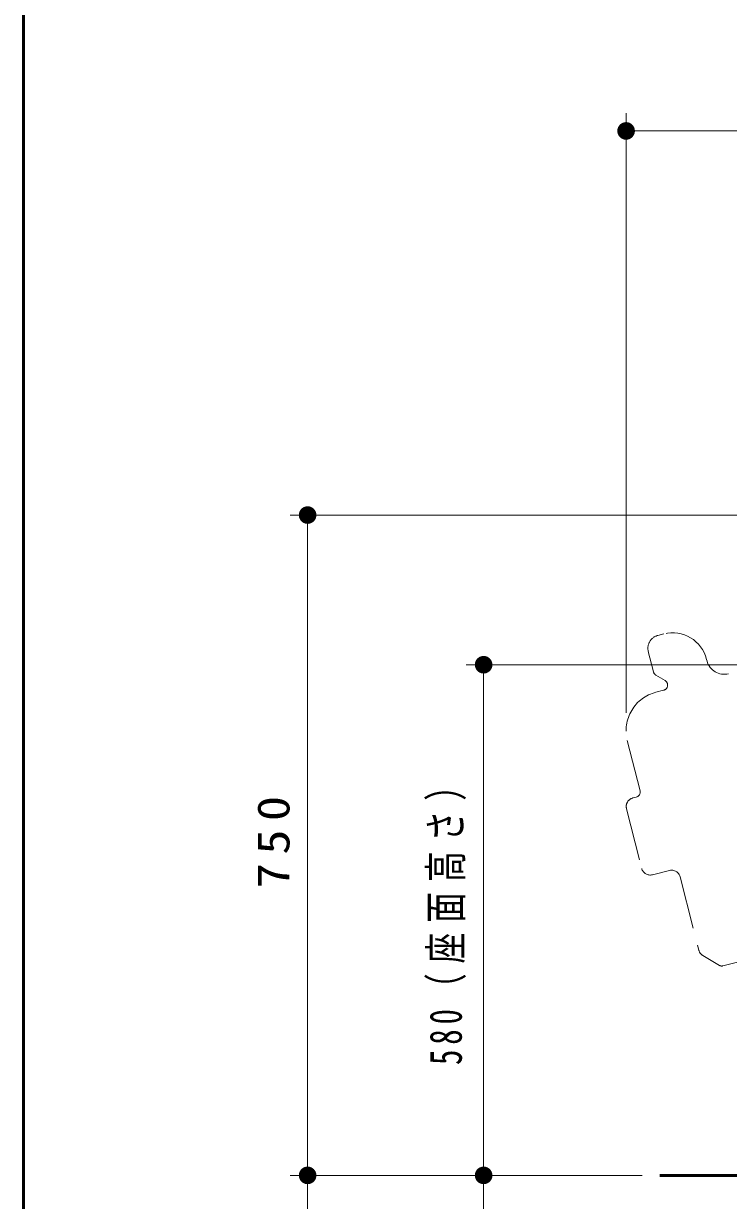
# Model space of a CAD drawing. Units: millimetres on the paper, scale 1:20. Extents: x -365 to 0, y 0 to 257.
# Drawn here: x -365 to -325, y 96.7 to 163.5 of the extents above; entities that cross this region are included whole.
import ezdxf

# ---------------------------------------------------------------- set-up
doc = ezdxf.new("R2010")
doc.units = ezdxf.units.MM
doc.linetypes.add('USER3', pattern=[8, 3, -1, 1, -1, 1, -1])
doc.layers.add('LY_1', color=7, linetype='Continuous', lineweight=13)
doc.styles.add('ＭＳ ゴシック', font='')
doc.styles.get('ＭＳ ゴシック').set_extended_font_data('MS Gothic')

# ---------------------------------------------------------------- blocks, each defined once
blk = doc.blocks.new('filled_dot')
at = {"color": 0, "linetype": 'Continuous', "lineweight": -2, "const_width": 1.25}
blk.add_lwpolyline([(-0.625, 0, 1), (0.625, 0, 1)], format="xyb", close=True, dxfattribs=at)

msp = doc.modelspace()

# ---------------------------------------------------------------- linework, layer by layer
at = {"layer": 'LY_1', "lineweight": 50}
for p, q in [((-365, 257), (-365, 0)), ((-328.861, 98.126), (-308.236, 98.126))]:
    msp.add_line(p, q, dxfattribs=at)
at = {"layer": 'LY_1'}
for p, q in [((-330.768, 124.385), (-330.768, 158.441)), ((-330.768, 157.441), (-276.266, 157.441)), ((-301.388, 135.626), (-349.861, 135.626)), ((-348.861, 98.126), (-348.861, 135.626)), ((-323.861, 127.126), (-339.861, 127.126)), ((-338.861, 98.126), (-338.861, 127.126)), ((-339.861, 98.126), (-349.861, 98.126)), ((-329.861, 98.126), (-349.861, 98.126)), ((-348.861, 63.126), (-348.861, 98.126)), ((-329.861, 98.126), (-339.861, 98.126)), ((-338.04, 98.126), (-339.861, 98.126)), ((-338.861, 88.126), (-338.861, 98.126))]:
    msp.add_line(p, q, dxfattribs=at)
at = {"layer": 'LY_1', "linetype": 'USER3'}
for p, q in [((-328.623, 128.878), (-328.963, 128.792)), ((-329.209, 126.718), (-329.505, 127.881)), ((-326.192, 127.432), (-326.168, 127.336)), ((-329.072, 126.534), (-328.555, 126.225)), ((-328.635, 125.677), (-329.072, 125.566)), ((-330.698, 122.831), (-329.972, 119.972)), ((-330.189, 119.608), (-330.383, 119.558)), ((-330.744, 118.951), (-329.882, 115.558)), ((-329.275, 115.197), (-328.306, 115.443)), ((-327.698, 115.082), (-326.641, 110.921)), ((-325.463, 110.05), (-326.412, 110.614)), ((-325.274, 110.023), (-323.664, 110.432))]:
    msp.add_line(p, q, dxfattribs=at)
for centre, radius, start, end in [((-328.778, 128.065), 0.75, 104.25374, 194.25374), ((-328.131, 126.94), 2, 14.25374, 104.25374), ((-325.199, 127.582), 1, 194.25374, 284.25374), ((-328.919, 126.792), 0.3, 194.25374, 239.15461), ((-328.709, 125.968), 0.3, 284.25374, 59.15461), ((-328.518, 123.385), 2.25, 104.25374, 194.25374), ((-330.263, 119.898), 0.3, 284.25374, 14.25374), ((-330.26, 119.074), 0.5, 104.25374, 194.25374), ((-329.398, 115.682), 0.5, 194.25374, 284.25374), ((-328.182, 114.959), 0.5, 14.25374, 104.25374), ((-326.156, 111.044), 0.5, 194.25374, 239.25374), ((-325.336, 110.265), 0.25, 239.25374, 284.25374)]:
    msp.add_arc(centre, radius, start, end, dxfattribs=at)

# ---------------------------------------------------------------- block references
at = {"layer": 'LY_1', "xscale": 0.4, "yscale": 0.4}
msp.add_blockref('filled_dot', (-330.768, 157.441), dxfattribs=at)
for p, rotation in [((-348.861, 135.626), 270), ((-338.861, 127.126), 270), ((-348.861, 98.126), 90), ((-348.861, 98.126), 270), ((-338.861, 98.126), 90), ((-338.861, 98.126), 270)]:
    msp.add_blockref('filled_dot', p, dxfattribs=dict(at, rotation=rotation))

# ---------------------------------------------------------------- texts
at = {"layer": 'LY_1', "char_height": 1.833, "attachment_point": 8, "rotation": 90, "style": 'ＭＳ ゴシック'}
for s, insert in [('\\T1.32;\\W0.7;580（座面高さ）', (-339.861, 113.053)), ('\\T1.33;\\W1.15;750', (-349.861, 117.291))]:
    msp.add_mtext(s, dxfattribs=dict(at, insert=insert))

doc.saveas('drawing.dxf')
